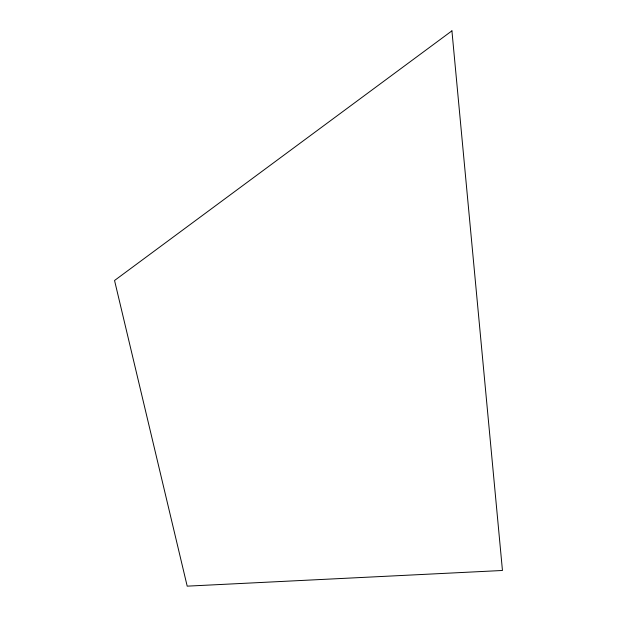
<?xml version="1.0" encoding="UTF-8"?>
<svg xmlns="http://www.w3.org/2000/svg" width="617" height="617" viewBox="0 0 617 617"><rect width="100%" height="100%" fill="white"/><g stroke="black" fill="none" stroke-linecap="round" stroke-linejoin="round"><path stroke-width="0.93" d="M451.922 30.85L114.546 280.488L187.198 586.15L502.454 570.478L451.922 30.85"/></g></svg>
